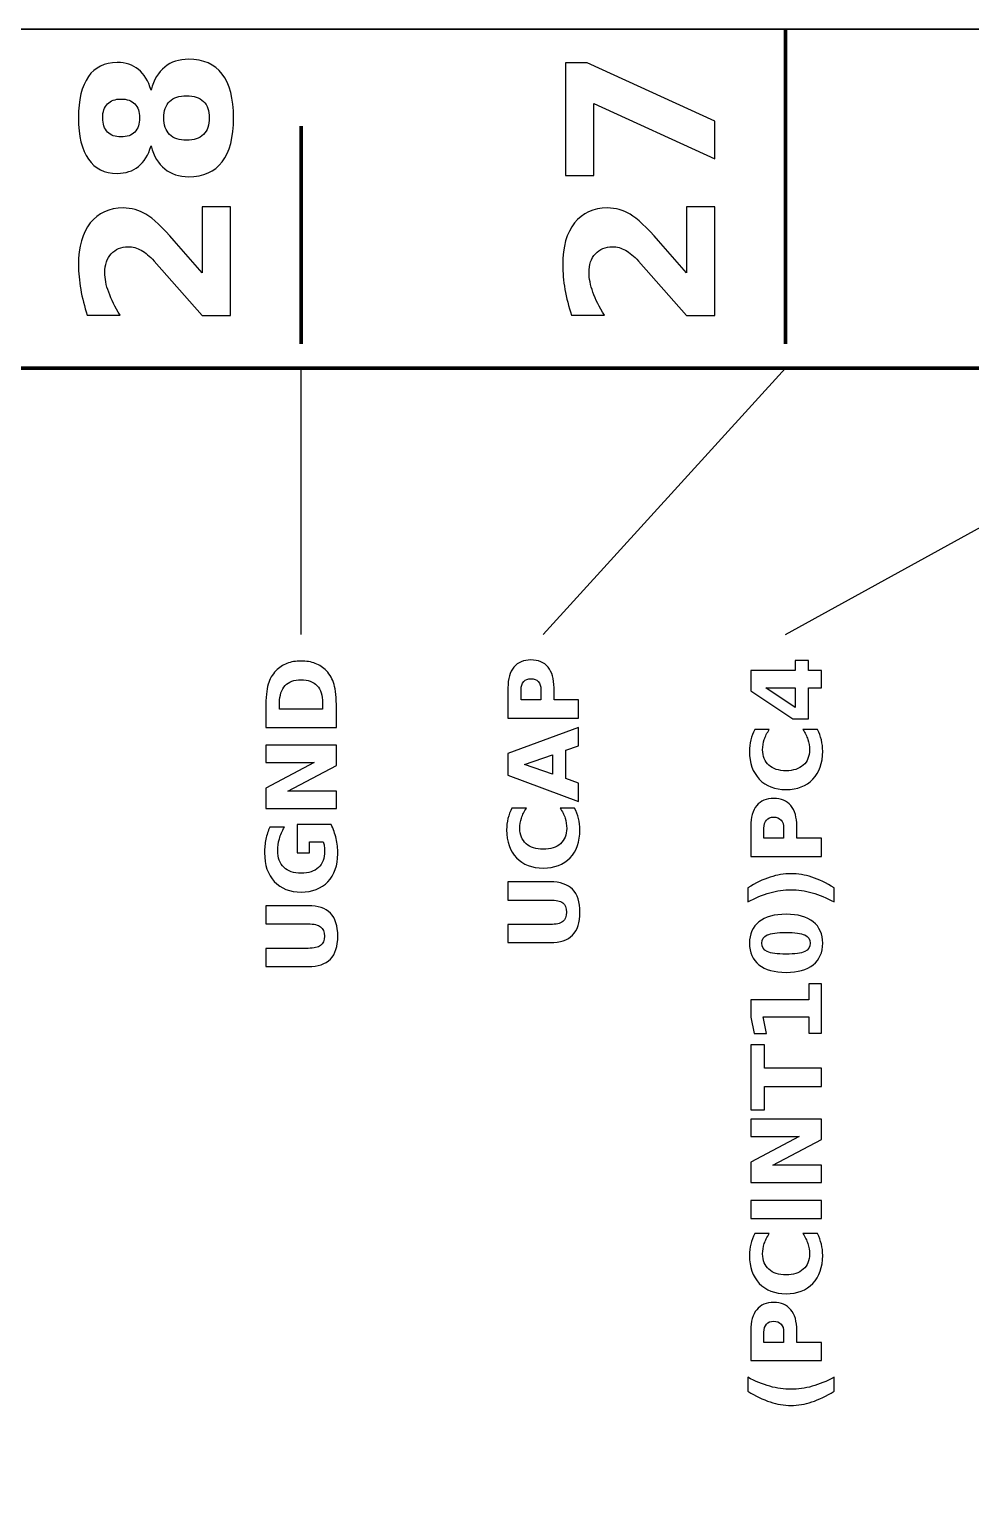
# Model space of a CAD drawing. Header units: centimetres. Extents: x -16.5 to -4.5, y -20.9 to -8.8.
# Drawn here: x -10.562 to -8.617, y -11.869 to -8.85 of the extents above; entities that cross this region are included whole.
import ezdxf

# ---------------------------------------------------------------- set-up
doc = ezdxf.new("R2010")
doc.units = ezdxf.units.CM
doc.header["$MEASUREMENT"] = 0
doc.layers.add('Layer 1', color=7, linetype='Continuous')

msp = doc.modelspace()

# ---------------------------------------------------------------- linework, layer by layer
at = {"layer": 'Layer 1', "color": 7, "lineweight": 35}
msp.add_open_spline([(-16.5, -8.85), (-16.5, -8.85), (-4.5, -8.85), (-4.5, -8.85), (-4.5, -8.85), (-4.5, -8.85), (-4.5, -20.85), (-4.5, -20.85), (-4.5, -20.85), (-4.5, -20.85), (-16.5, -20.85), (-16.5, -20.85), (-16.5, -20.85), (-16.5, -20.85), (-16.5, -8.85), (-16.5, -8.85)], degree=3, knots=[0, 0, 0, 0, 0.25, 0.25, 0.25, 0.25, 0.5, 0.5, 0.5, 0.5, 0.75, 0.75, 0.75, 0.75, 1, 1, 1, 1], dxfattribs=at)
at = {"layer": 'Layer 1', "color": 250, "lineweight": 106}
for points in [[(-9, -9.5), (-9, -9.5), (-9.00002, -8.85001), (-9.00002, -8.85001)], [(-10, -9.5), (-10, -9.5), (-10.00002, -9.05001), (-10.00002, -9.05001)], [(-10, -9.5), (-10, -9.5), (-10.00002, -9.05001), (-10.00002, -9.05001)], [(-9, -9.5), (-9, -9.5), (-9.00002, -9.05001), (-9.00002, -9.05001)]]:
    msp.add_open_spline(points, degree=3, dxfattribs=at)
at = {"layer": 'Layer 1', "color": 250}
for points, knots in [([(-10.31001, -9.09117), (-10.31566, -9.10986), (-10.32434, -9.12398), (-10.33605, -9.1335), (-10.33605, -9.1335), (-10.34776, -9.14303), (-10.36236, -9.14775), (-10.37986, -9.14775), (-10.37986, -9.14775), (-10.4059, -9.14775), (-10.42579, -9.13802), (-10.43941, -9.11861), (-10.43941, -9.11861), (-10.45303, -9.09921), (-10.45987, -9.07064), (-10.45987, -9.03303), (-10.45987, -9.03303), (-10.45987, -8.99571), (-10.4531, -8.96727), (-10.43948, -8.94787), (-10.43948, -8.94787), (-10.42593, -8.92847), (-10.40604, -8.91873), (-10.37986, -8.91873), (-10.37986, -8.91873), (-10.36236, -8.91873), (-10.34776, -8.92353), (-10.33605, -8.93305), (-10.33605, -8.93305), (-10.32434, -8.94265), (-10.31566, -8.95683), (-10.31001, -8.97553), (-10.31001, -8.97553), (-10.30423, -8.95457), (-10.29484, -8.93877), (-10.28179, -8.92812), (-10.28179, -8.92812), (-10.26881, -8.91746), (-10.25237, -8.9121), (-10.23247, -8.9121), (-10.23247, -8.9121), (-10.20192, -8.9121), (-10.17878, -8.92226), (-10.16319, -8.94258), (-10.16319, -8.94258), (-10.14752, -8.9629), (-10.13969, -8.9931), (-10.13969, -9.03303), (-10.13969, -9.03303), (-10.13969, -9.07318), (-10.14752, -9.10344), (-10.16319, -9.12391), (-10.16319, -9.12391), (-10.17878, -9.14437), (-10.20192, -9.1546), (-10.23247, -9.1546), (-10.23247, -9.1546), (-10.25237, -9.1546), (-10.26881, -9.14923), (-10.28179, -9.13858), (-10.28179, -9.13858), (-10.29484, -9.12793), (-10.30423, -9.11212), (-10.31001, -9.09117)], [0, 0, 0, 0, 0.0625, 0.0625, 0.0625, 0.0625, 0.125, 0.125, 0.125, 0.125, 0.1875, 0.1875, 0.1875, 0.1875, 0.25, 0.25, 0.25, 0.25, 0.3125, 0.3125, 0.3125, 0.3125, 0.375, 0.375, 0.375, 0.375, 0.4375, 0.4375, 0.4375, 0.4375, 0.5, 0.5, 0.5, 0.5, 0.5625, 0.5625, 0.5625, 0.5625, 0.625, 0.625, 0.625, 0.625, 0.6875, 0.6875, 0.6875, 0.6875, 0.75, 0.75, 0.75, 0.75, 0.8125, 0.8125, 0.8125, 0.8125, 0.875, 0.875, 0.875, 0.875, 0.9375, 0.9375, 0.9375, 0.9375, 1, 1, 1, 1]), ([(-9.4543, -9.15213), (-9.4543, -9.15213), (-9.4543, -8.91958), (-9.4543, -8.91958), (-9.4543, -8.91958), (-9.4543, -8.91958), (-9.40942, -8.91958), (-9.40942, -8.91958), (-9.40942, -8.91958), (-9.40942, -8.91958), (-9.14569, -9.03987), (-9.14569, -9.03987), (-9.14569, -9.03987), (-9.14569, -9.03987), (-9.14569, -9.11741), (-9.14569, -9.11741), (-9.14569, -9.11741), (-9.14569, -9.11741), (-9.39581, -9.00347), (-9.39581, -9.00347), (-9.39581, -9.00347), (-9.39581, -9.00347), (-9.39581, -9.15213), (-9.39581, -9.15213), (-9.39581, -9.15213), (-9.39581, -9.15213), (-9.4543, -9.15213), (-9.4543, -9.15213)], [0, 0, 0, 0, 0.1428571, 0.1428571, 0.1428571, 0.1428571, 0.2857143, 0.2857143, 0.2857143, 0.2857143, 0.4285714, 0.4285714, 0.4285714, 0.4285714, 0.5714286, 0.5714286, 0.5714286, 0.5714286, 0.7142857, 0.7142857, 0.7142857, 0.7142857, 0.8571429, 0.8571429, 0.8571429, 0.8571429, 1, 1, 1, 1]), ([(-10.37182, -9.07254), (-10.35954, -9.07254), (-10.35009, -9.06915), (-10.34353, -9.06231), (-10.34353, -9.06231), (-10.33689, -9.05547), (-10.33358, -9.04573), (-10.33358, -9.03303), (-10.33358, -9.03303), (-10.33358, -9.02061), (-10.33689, -9.01102), (-10.34353, -9.00431), (-10.34353, -9.00431), (-10.35009, -8.99754), (-10.35954, -8.99415), (-10.37182, -8.99415), (-10.37182, -8.99415), (-10.3841, -8.99415), (-10.39348, -8.99754), (-10.40004, -9.00431), (-10.40004, -9.00431), (-10.4066, -9.01102), (-10.40985, -9.02061), (-10.40985, -9.03303), (-10.40985, -9.03303), (-10.40985, -9.04573), (-10.40653, -9.05547), (-10.3999, -9.06231), (-10.3999, -9.06231), (-10.39334, -9.06915), (-10.38395, -9.07254), (-10.37182, -9.07254)], [0, 0, 0, 0, 0.125, 0.125, 0.125, 0.125, 0.25, 0.25, 0.25, 0.25, 0.375, 0.375, 0.375, 0.375, 0.5, 0.5, 0.5, 0.5, 0.625, 0.625, 0.625, 0.625, 0.75, 0.75, 0.75, 0.75, 0.875, 0.875, 0.875, 0.875, 1, 1, 1, 1]), ([(-10.28377, -9.03303), (-10.28377, -9.04792), (-10.27967, -9.05942), (-10.27156, -9.06739), (-10.27156, -9.06739), (-10.26345, -9.07536), (-10.2518, -9.07939), (-10.23664, -9.07939), (-10.23664, -9.07939), (-10.22147, -9.07939), (-10.2099, -9.07536), (-10.20178, -9.06739), (-10.20178, -9.06739), (-10.19374, -9.05942), (-10.18972, -9.04792), (-10.18972, -9.03303), (-10.18972, -9.03303), (-10.18972, -9.01828), (-10.19374, -9.007), (-10.20178, -8.99909), (-10.20178, -8.99909), (-10.2099, -8.99126), (-10.22147, -8.98731), (-10.23664, -8.98731), (-10.23664, -8.98731), (-10.25195, -8.98731), (-10.26359, -8.99126), (-10.2717, -8.99909), (-10.2717, -8.99909), (-10.27974, -9.007), (-10.28377, -9.01828), (-10.28377, -9.03303)], [0, 0, 0, 0, 0.125, 0.125, 0.125, 0.125, 0.25, 0.25, 0.25, 0.25, 0.375, 0.375, 0.375, 0.375, 0.5, 0.5, 0.5, 0.5, 0.625, 0.625, 0.625, 0.625, 0.75, 0.75, 0.75, 0.75, 0.875, 0.875, 0.875, 0.875, 1, 1, 1, 1]), ([(-10.20418, -9.353), (-10.20418, -9.353), (-10.20418, -9.21718), (-10.20418, -9.21718), (-10.20418, -9.21718), (-10.20418, -9.21718), (-10.14569, -9.21718), (-10.14569, -9.21718), (-10.14569, -9.21718), (-10.14569, -9.21718), (-10.14569, -9.44148), (-10.14569, -9.44148), (-10.14569, -9.44148), (-10.14569, -9.44148), (-10.20418, -9.44148), (-10.20418, -9.44148), (-10.20418, -9.44148), (-10.20418, -9.44148), (-10.30359, -9.3288), (-10.30359, -9.3288), (-10.30359, -9.3288), (-10.31269, -9.31871), (-10.32158, -9.3113), (-10.33026, -9.3065), (-10.33026, -9.3065), (-10.33894, -9.30164), (-10.34797, -9.29924), (-10.35736, -9.29924), (-10.35736, -9.29924), (-10.37182, -9.29924), (-10.38346, -9.30411), (-10.39228, -9.31384), (-10.39228, -9.31384), (-10.4011, -9.32351), (-10.40547, -9.33642), (-10.40547, -9.35258), (-10.40547, -9.35258), (-10.40547, -9.36499), (-10.40279, -9.37854), (-10.3975, -9.39329), (-10.3975, -9.39329), (-10.39221, -9.40803), (-10.38431, -9.42384), (-10.37386, -9.44063), (-10.37386, -9.44063), (-10.37386, -9.44063), (-10.44167, -9.44063), (-10.44167, -9.44063), (-10.44167, -9.44063), (-10.44759, -9.42271), (-10.45211, -9.405), (-10.45521, -9.3875), (-10.45521, -9.3875), (-10.45832, -9.37), (-10.45987, -9.35286), (-10.45987, -9.336), (-10.45987, -9.336), (-10.45987, -9.2991), (-10.45176, -9.27038), (-10.43546, -9.24992), (-10.43546, -9.24992), (-10.41923, -9.22946), (-10.39658, -9.21923), (-10.36744, -9.21923), (-10.36744, -9.21923), (-10.35065, -9.21923), (-10.33499, -9.2236), (-10.32045, -9.23228), (-10.32045, -9.23228), (-10.30592, -9.24096), (-10.28645, -9.25923), (-10.26204, -9.28703), (-10.26204, -9.28703), (-10.26204, -9.28703), (-10.20418, -9.353), (-10.20418, -9.353)], [0, 0, 0, 0, 0.0526316, 0.0526316, 0.0526316, 0.0526316, 0.1052632, 0.1052632, 0.1052632, 0.1052632, 0.1578947, 0.1578947, 0.1578947, 0.1578947, 0.2105263, 0.2105263, 0.2105263, 0.2105263, 0.2631579, 0.2631579, 0.2631579, 0.2631579, 0.3157895, 0.3157895, 0.3157895, 0.3157895, 0.3684211, 0.3684211, 0.3684211, 0.3684211, 0.4210526, 0.4210526, 0.4210526, 0.4210526, 0.4736842, 0.4736842, 0.4736842, 0.4736842, 0.5263158, 0.5263158, 0.5263158, 0.5263158, 0.5789474, 0.5789474, 0.5789474, 0.5789474, 0.6315789, 0.6315789, 0.6315789, 0.6315789, 0.6842105, 0.6842105, 0.6842105, 0.6842105, 0.7368421, 0.7368421, 0.7368421, 0.7368421, 0.7894737, 0.7894737, 0.7894737, 0.7894737, 0.8421053, 0.8421053, 0.8421053, 0.8421053, 0.8947368, 0.8947368, 0.8947368, 0.8947368, 0.9473684, 0.9473684, 0.9473684, 0.9473684, 1, 1, 1, 1]), ([(-9.20418, -9.353), (-9.20418, -9.353), (-9.20418, -9.21718), (-9.20418, -9.21718), (-9.20418, -9.21718), (-9.20418, -9.21718), (-9.14569, -9.21718), (-9.14569, -9.21718), (-9.14569, -9.21718), (-9.14569, -9.21718), (-9.14569, -9.44148), (-9.14569, -9.44148), (-9.14569, -9.44148), (-9.14569, -9.44148), (-9.20418, -9.44148), (-9.20418, -9.44148), (-9.20418, -9.44148), (-9.20418, -9.44148), (-9.30359, -9.3288), (-9.30359, -9.3288), (-9.30359, -9.3288), (-9.31269, -9.31871), (-9.32158, -9.3113), (-9.33026, -9.3065), (-9.33026, -9.3065), (-9.33894, -9.30164), (-9.34797, -9.29924), (-9.35736, -9.29924), (-9.35736, -9.29924), (-9.37182, -9.29924), (-9.38346, -9.30411), (-9.39228, -9.31384), (-9.39228, -9.31384), (-9.4011, -9.32351), (-9.40547, -9.33642), (-9.40547, -9.35258), (-9.40547, -9.35258), (-9.40547, -9.36499), (-9.40279, -9.37854), (-9.3975, -9.39329), (-9.3975, -9.39329), (-9.39221, -9.40803), (-9.38431, -9.42384), (-9.37386, -9.44063), (-9.37386, -9.44063), (-9.37386, -9.44063), (-9.44167, -9.44063), (-9.44167, -9.44063), (-9.44167, -9.44063), (-9.44759, -9.42271), (-9.45211, -9.405), (-9.45521, -9.3875), (-9.45521, -9.3875), (-9.45832, -9.37), (-9.45987, -9.35286), (-9.45987, -9.336), (-9.45987, -9.336), (-9.45987, -9.2991), (-9.45176, -9.27038), (-9.43546, -9.24992), (-9.43546, -9.24992), (-9.41923, -9.22946), (-9.39658, -9.21923), (-9.36744, -9.21923), (-9.36744, -9.21923), (-9.35065, -9.21923), (-9.33499, -9.2236), (-9.32045, -9.23228), (-9.32045, -9.23228), (-9.30592, -9.24096), (-9.28645, -9.25923), (-9.26204, -9.28703), (-9.26204, -9.28703), (-9.26204, -9.28703), (-9.20418, -9.353), (-9.20418, -9.353)], [0, 0, 0, 0, 0.0526316, 0.0526316, 0.0526316, 0.0526316, 0.1052632, 0.1052632, 0.1052632, 0.1052632, 0.1578947, 0.1578947, 0.1578947, 0.1578947, 0.2105263, 0.2105263, 0.2105263, 0.2105263, 0.2631579, 0.2631579, 0.2631579, 0.2631579, 0.3157895, 0.3157895, 0.3157895, 0.3157895, 0.3684211, 0.3684211, 0.3684211, 0.3684211, 0.4210526, 0.4210526, 0.4210526, 0.4210526, 0.4736842, 0.4736842, 0.4736842, 0.4736842, 0.5263158, 0.5263158, 0.5263158, 0.5263158, 0.5789474, 0.5789474, 0.5789474, 0.5789474, 0.6315789, 0.6315789, 0.6315789, 0.6315789, 0.6842105, 0.6842105, 0.6842105, 0.6842105, 0.7368421, 0.7368421, 0.7368421, 0.7368421, 0.7894737, 0.7894737, 0.7894737, 0.7894737, 0.8421053, 0.8421053, 0.8421053, 0.8421053, 0.8947368, 0.8947368, 0.8947368, 0.8947368, 0.9473684, 0.9473684, 0.9473684, 0.9473684, 1, 1, 1, 1]), ([(-10.073, -10.29216), (-10.073, -10.29216), (-10.073, -10.2525), (-10.073, -10.2525), (-10.073, -10.2525), (-10.073, -10.23036), (-10.07143, -10.2139), (-10.06827, -10.20306), (-10.06827, -10.20306), (-10.0651, -10.19223), (-10.05977, -10.18293), (-10.0522, -10.17516), (-10.0522, -10.17516), (-10.04563, -10.16833), (-10.03803, -10.16326), (-10.02943, -10.15993), (-10.02943, -10.15993), (-10.02087, -10.15663), (-10.01113, -10.15496), (-10.00023, -10.15496), (-10.00023, -10.15496), (-9.98923, -10.15496), (-9.97943, -10.15663), (-9.9708, -10.15993), (-9.9708, -10.15993), (-9.96217, -10.16326), (-9.95457, -10.16833), (-9.948, -10.17516), (-9.948, -10.17516), (-9.94043, -10.183), (-9.9351, -10.19236), (-9.93193, -10.2033), (-9.93193, -10.2033), (-9.92877, -10.21423), (-9.9272, -10.23063), (-9.9272, -10.2525), (-9.9272, -10.2525), (-9.9272, -10.2525), (-9.9272, -10.29216), (-9.9272, -10.29216), (-9.9272, -10.29216), (-9.9272, -10.29216), (-10.073, -10.29216), (-10.073, -10.29216)], [0, 0, 0, 0, 0.0909091, 0.0909091, 0.0909091, 0.0909091, 0.1818182, 0.1818182, 0.1818182, 0.1818182, 0.2727273, 0.2727273, 0.2727273, 0.2727273, 0.3636364, 0.3636364, 0.3636364, 0.3636364, 0.4545455, 0.4545455, 0.4545455, 0.4545455, 0.5454545, 0.5454545, 0.5454545, 0.5454545, 0.6363636, 0.6363636, 0.6363636, 0.6363636, 0.7272727, 0.7272727, 0.7272727, 0.7272727, 0.8181818, 0.8181818, 0.8181818, 0.8181818, 0.9090909, 0.9090909, 0.9090909, 0.9090909, 1, 1, 1, 1]), ([(-9.573, -10.27273), (-9.573, -10.27273), (-9.573, -10.21033), (-9.573, -10.21033), (-9.573, -10.21033), (-9.573, -10.19177), (-9.56887, -10.17753), (-9.56063, -10.1676), (-9.56063, -10.1676), (-9.5524, -10.15767), (-9.54067, -10.1527), (-9.52543, -10.1527), (-9.52543, -10.1527), (-9.51017, -10.1527), (-9.4984, -10.15767), (-9.49017, -10.1676), (-9.49017, -10.1676), (-9.48193, -10.17753), (-9.4778, -10.19177), (-9.4778, -10.21033), (-9.4778, -10.21033), (-9.4778, -10.21033), (-9.4778, -10.23513), (-9.4778, -10.23513), (-9.4778, -10.23513), (-9.4778, -10.23513), (-9.4272, -10.23513), (-9.4272, -10.23513), (-9.4272, -10.23513), (-9.4272, -10.23513), (-9.4272, -10.27273), (-9.4272, -10.27273), (-9.4272, -10.27273), (-9.4272, -10.27273), (-9.573, -10.27273), (-9.573, -10.27273)], [0, 0, 0, 0, 0.1111111, 0.1111111, 0.1111111, 0.1111111, 0.2222222, 0.2222222, 0.2222222, 0.2222222, 0.3333333, 0.3333333, 0.3333333, 0.3333333, 0.4444444, 0.4444444, 0.4444444, 0.4444444, 0.5555556, 0.5555556, 0.5555556, 0.5555556, 0.6666667, 0.6666667, 0.6666667, 0.6666667, 0.7777778, 0.7777778, 0.7777778, 0.7777778, 0.8888889, 0.8888889, 0.8888889, 0.8888889, 1, 1, 1, 1]), ([(-9.07158, -10.2163), (-9.07158, -10.2163), (-9.07158, -10.1745), (-9.07158, -10.1745), (-9.07158, -10.1745), (-9.07158, -10.1745), (-8.97958, -10.1745), (-8.97958, -10.1745), (-8.97958, -10.1745), (-8.97958, -10.1745), (-8.97958, -10.1537), (-8.97958, -10.1537), (-8.97958, -10.1537), (-8.97958, -10.1537), (-8.95235, -10.1537), (-8.95235, -10.1537), (-8.95235, -10.1537), (-8.95235, -10.1537), (-8.95235, -10.1745), (-8.95235, -10.1745), (-8.95235, -10.1745), (-8.95235, -10.1745), (-8.92578, -10.1745), (-8.92578, -10.1745), (-8.92578, -10.1745), (-8.92578, -10.1745), (-8.92578, -10.21003), (-8.92578, -10.21003), (-8.92578, -10.21003), (-8.92578, -10.21003), (-8.95235, -10.21003), (-8.95235, -10.21003), (-8.95235, -10.21003), (-8.95235, -10.21003), (-8.95235, -10.2747), (-8.95235, -10.2747), (-8.95235, -10.2747), (-8.95235, -10.2747), (-8.98458, -10.2747), (-8.98458, -10.2747), (-8.98458, -10.2747), (-8.98458, -10.2747), (-9.07158, -10.2163), (-9.07158, -10.2163)], [0, 0, 0, 0, 0.0909091, 0.0909091, 0.0909091, 0.0909091, 0.1818182, 0.1818182, 0.1818182, 0.1818182, 0.2727273, 0.2727273, 0.2727273, 0.2727273, 0.3636364, 0.3636364, 0.3636364, 0.3636364, 0.4545455, 0.4545455, 0.4545455, 0.4545455, 0.5454545, 0.5454545, 0.5454545, 0.5454545, 0.6363636, 0.6363636, 0.6363636, 0.6363636, 0.7272727, 0.7272727, 0.7272727, 0.7272727, 0.8181818, 0.8181818, 0.8181818, 0.8181818, 0.9090909, 0.9090909, 0.9090909, 0.9090909, 1, 1, 1, 1]), ([(-10.04457, -10.25456), (-10.04457, -10.25456), (-9.95563, -10.25456), (-9.95563, -10.25456), (-9.95563, -10.25456), (-9.95563, -10.25456), (-9.95563, -10.2411), (-9.95563, -10.2411), (-9.95563, -10.2411), (-9.95563, -10.22573), (-9.95943, -10.214), (-9.96707, -10.2059), (-9.96707, -10.2059), (-9.97467, -10.1978), (-9.98573, -10.19373), (-10.00023, -10.19373), (-10.00023, -10.19373), (-10.0147, -10.19373), (-10.0257, -10.19776), (-10.03323, -10.20583), (-10.03323, -10.20583), (-10.0408, -10.2139), (-10.04457, -10.22566), (-10.04457, -10.2411), (-10.04457, -10.2411), (-10.04457, -10.2411), (-10.04457, -10.25456), (-10.04457, -10.25456)], [0, 0, 0, 0, 0.1428571, 0.1428571, 0.1428571, 0.1428571, 0.2857143, 0.2857143, 0.2857143, 0.2857143, 0.4285714, 0.4285714, 0.4285714, 0.4285714, 0.5714286, 0.5714286, 0.5714286, 0.5714286, 0.7142857, 0.7142857, 0.7142857, 0.7142857, 0.8571429, 0.8571429, 0.8571429, 0.8571429, 1, 1, 1, 1]), ([(-9.54577, -10.23513), (-9.54577, -10.23513), (-9.50503, -10.23513), (-9.50503, -10.23513), (-9.50503, -10.23513), (-9.50503, -10.23513), (-9.50503, -10.21433), (-9.50503, -10.21433), (-9.50503, -10.21433), (-9.50503, -10.20703), (-9.5068, -10.2014), (-9.51037, -10.19743), (-9.51037, -10.19743), (-9.5139, -10.19347), (-9.51893, -10.19147), (-9.52543, -10.19147), (-9.52543, -10.19147), (-9.53197, -10.19147), (-9.53697, -10.19347), (-9.5405, -10.19743), (-9.5405, -10.19743), (-9.544, -10.2014), (-9.54577, -10.20703), (-9.54577, -10.21433), (-9.54577, -10.21433), (-9.54577, -10.21433), (-9.54577, -10.23513), (-9.54577, -10.23513)], [0, 0, 0, 0, 0.1428571, 0.1428571, 0.1428571, 0.1428571, 0.2857143, 0.2857143, 0.2857143, 0.2857143, 0.4285714, 0.4285714, 0.4285714, 0.4285714, 0.5714286, 0.5714286, 0.5714286, 0.5714286, 0.7142857, 0.7142857, 0.7142857, 0.7142857, 0.8571429, 0.8571429, 0.8571429, 0.8571429, 1, 1, 1, 1]), ([(-9.04061, -10.21003), (-9.04061, -10.21003), (-8.97958, -10.25127), (-8.97958, -10.25127), (-8.97958, -10.25127), (-8.97958, -10.25127), (-8.97958, -10.21003), (-8.97958, -10.21003), (-8.97958, -10.21003), (-8.97958, -10.21003), (-9.04061, -10.21003), (-9.04061, -10.21003)], [0, 0, 0, 0, 0.3333333, 0.3333333, 0.3333333, 0.3333333, 0.6666667, 0.6666667, 0.6666667, 0.6666667, 1, 1, 1, 1]), ([(-9.45373, -10.33907), (-9.45373, -10.33907), (-9.45373, -10.39787), (-9.45373, -10.39787), (-9.45373, -10.39787), (-9.45373, -10.39787), (-9.4272, -10.40713), (-9.4272, -10.40713), (-9.4272, -10.40713), (-9.4272, -10.40713), (-9.4272, -10.44493), (-9.4272, -10.44493), (-9.4272, -10.44493), (-9.4272, -10.44493), (-9.573, -10.39093), (-9.573, -10.39093), (-9.573, -10.39093), (-9.573, -10.39093), (-9.573, -10.3461), (-9.573, -10.3461), (-9.573, -10.3461), (-9.573, -10.3461), (-9.4272, -10.2921), (-9.4272, -10.2921), (-9.4272, -10.2921), (-9.4272, -10.2921), (-9.4272, -10.3299), (-9.4272, -10.3299), (-9.4272, -10.3299), (-9.4272, -10.3299), (-9.45373, -10.33907), (-9.45373, -10.33907)], [0, 0, 0, 0, 0.125, 0.125, 0.125, 0.125, 0.25, 0.25, 0.25, 0.25, 0.375, 0.375, 0.375, 0.375, 0.5, 0.5, 0.5, 0.5, 0.625, 0.625, 0.625, 0.625, 0.75, 0.75, 0.75, 0.75, 0.875, 0.875, 0.875, 0.875, 1, 1, 1, 1]), ([(-8.93378, -10.29647), (-8.93021, -10.30337), (-8.92751, -10.31057), (-8.92568, -10.31807), (-8.92568, -10.31807), (-8.92385, -10.32554), (-8.92295, -10.33337), (-8.92295, -10.3415), (-8.92295, -10.3415), (-8.92295, -10.36577), (-8.92975, -10.385), (-8.94331, -10.3992), (-8.94331, -10.3992), (-8.95688, -10.4134), (-8.97528, -10.4205), (-8.99855, -10.4205), (-8.99855, -10.4205), (-9.02185, -10.4205), (-9.04028, -10.4134), (-9.05385, -10.3992), (-9.05385, -10.3992), (-9.06741, -10.385), (-9.07421, -10.36577), (-9.07421, -10.3415), (-9.07421, -10.3415), (-9.07421, -10.33337), (-9.07331, -10.32554), (-9.07148, -10.31807), (-9.07148, -10.31807), (-9.06965, -10.31057), (-9.06695, -10.30337), (-9.06338, -10.29647), (-9.06338, -10.29647), (-9.06338, -10.29647), (-9.03321, -10.29647), (-9.03321, -10.29647), (-9.03321, -10.29647), (-9.03798, -10.30344), (-9.04145, -10.3103), (-9.04365, -10.31707), (-9.04365, -10.31707), (-9.04588, -10.32384), (-9.04698, -10.33097), (-9.04698, -10.33847), (-9.04698, -10.33847), (-9.04698, -10.35187), (-9.04268, -10.36244), (-9.03408, -10.3701), (-9.03408, -10.3701), (-9.02548, -10.3778), (-9.01365, -10.38164), (-8.99855, -10.38164), (-8.99855, -10.38164), (-8.98348, -10.38164), (-8.97168, -10.3778), (-8.96308, -10.3701), (-8.96308, -10.3701), (-8.95448, -10.36244), (-8.95018, -10.35187), (-8.95018, -10.33847), (-8.95018, -10.33847), (-8.95018, -10.33097), (-8.95128, -10.32384), (-8.95351, -10.31707), (-8.95351, -10.31707), (-8.95571, -10.3103), (-8.95918, -10.30344), (-8.96395, -10.29647), (-8.96395, -10.29647), (-8.96395, -10.29647), (-8.93378, -10.29647), (-8.93378, -10.29647)], [0, 0, 0, 0, 0.0555556, 0.0555556, 0.0555556, 0.0555556, 0.1111111, 0.1111111, 0.1111111, 0.1111111, 0.1666667, 0.1666667, 0.1666667, 0.1666667, 0.2222222, 0.2222222, 0.2222222, 0.2222222, 0.2777778, 0.2777778, 0.2777778, 0.2777778, 0.3333333, 0.3333333, 0.3333333, 0.3333333, 0.3888889, 0.3888889, 0.3888889, 0.3888889, 0.4444444, 0.4444444, 0.4444444, 0.4444444, 0.5, 0.5, 0.5, 0.5, 0.5555556, 0.5555556, 0.5555556, 0.5555556, 0.6111111, 0.6111111, 0.6111111, 0.6111111, 0.6666667, 0.6666667, 0.6666667, 0.6666667, 0.7222222, 0.7222222, 0.7222222, 0.7222222, 0.7777778, 0.7777778, 0.7777778, 0.7777778, 0.8333333, 0.8333333, 0.8333333, 0.8333333, 0.8888889, 0.8888889, 0.8888889, 0.8888889, 0.9444444, 0.9444444, 0.9444444, 0.9444444, 1, 1, 1, 1]), ([(-10.073, -10.45953), (-10.073, -10.45953), (-10.073, -10.41753), (-10.073, -10.41753), (-10.073, -10.41753), (-10.073, -10.41753), (-9.973, -10.3645), (-9.973, -10.3645), (-9.973, -10.3645), (-9.973, -10.3645), (-10.073, -10.3645), (-10.073, -10.3645), (-10.073, -10.3645), (-10.073, -10.3645), (-10.073, -10.32887), (-10.073, -10.32887), (-10.073, -10.32887), (-10.073, -10.32887), (-9.9272, -10.32887), (-9.9272, -10.32887), (-9.9272, -10.32887), (-9.9272, -10.32887), (-9.9272, -10.37087), (-9.9272, -10.37087), (-9.9272, -10.37087), (-9.9272, -10.37087), (-10.0272, -10.4239), (-10.0272, -10.4239), (-10.0272, -10.4239), (-10.0272, -10.4239), (-9.9272, -10.4239), (-9.9272, -10.4239), (-9.9272, -10.4239), (-9.9272, -10.4239), (-9.9272, -10.45953), (-9.9272, -10.45953), (-9.9272, -10.45953), (-9.9272, -10.45953), (-10.073, -10.45953), (-10.073, -10.45953)], [0, 0, 0, 0, 0.1, 0.1, 0.1, 0.1, 0.2, 0.2, 0.2, 0.2, 0.3, 0.3, 0.3, 0.3, 0.4, 0.4, 0.4, 0.4, 0.5, 0.5, 0.5, 0.5, 0.6, 0.6, 0.6, 0.6, 0.7, 0.7, 0.7, 0.7, 0.8, 0.8, 0.8, 0.8, 0.9, 0.9, 0.9, 0.9, 1, 1, 1, 1]), ([(-9.4808, -10.3885), (-9.4808, -10.3885), (-9.4808, -10.34853), (-9.4808, -10.34853), (-9.4808, -10.34853), (-9.4808, -10.34853), (-9.5388, -10.36847), (-9.5388, -10.36847), (-9.5388, -10.36847), (-9.5388, -10.36847), (-9.4808, -10.3885), (-9.4808, -10.3885)], [0, 0, 0, 0, 0.3333333, 0.3333333, 0.3333333, 0.3333333, 0.6666667, 0.6666667, 0.6666667, 0.6666667, 1, 1, 1, 1]), ([(-9.07158, -10.55867), (-9.07158, -10.55867), (-9.07158, -10.49627), (-9.07158, -10.49627), (-9.07158, -10.49627), (-9.07158, -10.47771), (-9.06745, -10.46347), (-9.05921, -10.45354), (-9.05921, -10.45354), (-9.05098, -10.44361), (-9.03925, -10.43864), (-9.02401, -10.43864), (-9.02401, -10.43864), (-9.00875, -10.43864), (-8.99698, -10.44361), (-8.98875, -10.45354), (-8.98875, -10.45354), (-8.98051, -10.46347), (-8.97638, -10.47771), (-8.97638, -10.49627), (-8.97638, -10.49627), (-8.97638, -10.49627), (-8.97638, -10.52107), (-8.97638, -10.52107), (-8.97638, -10.52107), (-8.97638, -10.52107), (-8.92578, -10.52107), (-8.92578, -10.52107), (-8.92578, -10.52107), (-8.92578, -10.52107), (-8.92578, -10.55867), (-8.92578, -10.55867), (-8.92578, -10.55867), (-8.92578, -10.55867), (-9.07158, -10.55867), (-9.07158, -10.55867)], [0, 0, 0, 0, 0.1111111, 0.1111111, 0.1111111, 0.1111111, 0.2222222, 0.2222222, 0.2222222, 0.2222222, 0.3333333, 0.3333333, 0.3333333, 0.3333333, 0.4444444, 0.4444444, 0.4444444, 0.4444444, 0.5555556, 0.5555556, 0.5555556, 0.5555556, 0.6666667, 0.6666667, 0.6666667, 0.6666667, 0.7777778, 0.7777778, 0.7777778, 0.7777778, 0.8888889, 0.8888889, 0.8888889, 0.8888889, 1, 1, 1, 1]), ([(-9.4352, -10.45867), (-9.43163, -10.46557), (-9.42893, -10.47277), (-9.4271, -10.48027), (-9.4271, -10.48027), (-9.42527, -10.48774), (-9.42437, -10.49557), (-9.42437, -10.5037), (-9.42437, -10.5037), (-9.42437, -10.52797), (-9.43117, -10.5472), (-9.44473, -10.5614), (-9.44473, -10.5614), (-9.4583, -10.5756), (-9.4767, -10.5827), (-9.49997, -10.5827), (-9.49997, -10.5827), (-9.52327, -10.5827), (-9.5417, -10.5756), (-9.55527, -10.5614), (-9.55527, -10.5614), (-9.56883, -10.5472), (-9.57563, -10.52797), (-9.57563, -10.5037), (-9.57563, -10.5037), (-9.57563, -10.49557), (-9.57473, -10.48774), (-9.5729, -10.48027), (-9.5729, -10.48027), (-9.57107, -10.47277), (-9.56837, -10.46557), (-9.5648, -10.45867), (-9.5648, -10.45867), (-9.5648, -10.45867), (-9.53463, -10.45867), (-9.53463, -10.45867), (-9.53463, -10.45867), (-9.5394, -10.46564), (-9.54287, -10.4725), (-9.54507, -10.47927), (-9.54507, -10.47927), (-9.5473, -10.48604), (-9.5484, -10.49317), (-9.5484, -10.50067), (-9.5484, -10.50067), (-9.5484, -10.51407), (-9.5441, -10.52464), (-9.5355, -10.5323), (-9.5355, -10.5323), (-9.5269, -10.54), (-9.51507, -10.54384), (-9.49997, -10.54384), (-9.49997, -10.54384), (-9.4849, -10.54384), (-9.4731, -10.54), (-9.4645, -10.5323), (-9.4645, -10.5323), (-9.4559, -10.52464), (-9.4516, -10.51407), (-9.4516, -10.50067), (-9.4516, -10.50067), (-9.4516, -10.49317), (-9.4527, -10.48604), (-9.45493, -10.47927), (-9.45493, -10.47927), (-9.45713, -10.4725), (-9.4606, -10.46564), (-9.46537, -10.45867), (-9.46537, -10.45867), (-9.46537, -10.45867), (-9.4352, -10.45867), (-9.4352, -10.45867)], [0, 0, 0, 0, 0.0555556, 0.0555556, 0.0555556, 0.0555556, 0.1111111, 0.1111111, 0.1111111, 0.1111111, 0.1666667, 0.1666667, 0.1666667, 0.1666667, 0.2222222, 0.2222222, 0.2222222, 0.2222222, 0.2777778, 0.2777778, 0.2777778, 0.2777778, 0.3333333, 0.3333333, 0.3333333, 0.3333333, 0.3888889, 0.3888889, 0.3888889, 0.3888889, 0.4444444, 0.4444444, 0.4444444, 0.4444444, 0.5, 0.5, 0.5, 0.5, 0.5555556, 0.5555556, 0.5555556, 0.5555556, 0.6111111, 0.6111111, 0.6111111, 0.6111111, 0.6666667, 0.6666667, 0.6666667, 0.6666667, 0.7222222, 0.7222222, 0.7222222, 0.7222222, 0.7777778, 0.7777778, 0.7777778, 0.7777778, 0.8333333, 0.8333333, 0.8333333, 0.8333333, 0.8888889, 0.8888889, 0.8888889, 0.8888889, 0.9444444, 0.9444444, 0.9444444, 0.9444444, 1, 1, 1, 1]), ([(-9.93803, -10.49264), (-9.93347, -10.502), (-9.93007, -10.51174), (-9.92777, -10.52184), (-9.92777, -10.52184), (-9.9255, -10.53194), (-9.92437, -10.54234), (-9.92437, -10.5531), (-9.92437, -10.5531), (-9.92437, -10.57737), (-9.93117, -10.5966), (-9.94473, -10.6108), (-9.94473, -10.6108), (-9.9583, -10.625), (-9.9767, -10.6321), (-9.99997, -10.6321), (-9.99997, -10.6321), (-10.02347, -10.6321), (-10.04193, -10.62487), (-10.05543, -10.61044), (-10.05543, -10.61044), (-10.0689, -10.59597), (-10.07563, -10.57617), (-10.07563, -10.55104), (-10.07563, -10.55104), (-10.07563, -10.54134), (-10.07473, -10.53204), (-10.0729, -10.52314), (-10.0729, -10.52314), (-10.07107, -10.51427), (-10.06837, -10.50587), (-10.0648, -10.498), (-10.0648, -10.498), (-10.0648, -10.498), (-10.03463, -10.498), (-10.03463, -10.498), (-10.03463, -10.498), (-10.03927, -10.50614), (-10.0427, -10.51424), (-10.04497, -10.52227), (-10.04497, -10.52227), (-10.04727, -10.5303), (-10.0484, -10.53837), (-10.0484, -10.54644), (-10.0484, -10.54644), (-10.0484, -10.56144), (-10.0442, -10.57297), (-10.03583, -10.58107), (-10.03583, -10.58107), (-10.02747, -10.58917), (-10.0155, -10.59324), (-9.99997, -10.59324), (-9.99997, -10.59324), (-9.98453, -10.59324), (-9.9726, -10.58934), (-9.9642, -10.5815), (-9.9642, -10.5815), (-9.9558, -10.5737), (-9.9516, -10.5626), (-9.9516, -10.5482), (-9.9516, -10.5482), (-9.9516, -10.5443), (-9.95183, -10.54067), (-9.95233, -10.5373), (-9.95233, -10.5373), (-9.95283, -10.53394), (-9.9536, -10.53094), (-9.95463, -10.52827), (-9.95463, -10.52827), (-9.95463, -10.52827), (-9.98297, -10.52827), (-9.98297, -10.52827), (-9.98297, -10.52827), (-9.98297, -10.52827), (-9.98297, -10.5512), (-9.98297, -10.5512), (-9.98297, -10.5512), (-9.98297, -10.5512), (-10.00817, -10.5512), (-10.00817, -10.5512), (-10.00817, -10.5512), (-10.00817, -10.5512), (-10.00817, -10.49264), (-10.00817, -10.49264), (-10.00817, -10.49264), (-10.00817, -10.49264), (-9.93803, -10.49264), (-9.93803, -10.49264)], [0, 0, 0, 0, 0.0454545, 0.0454545, 0.0454545, 0.0454545, 0.0909091, 0.0909091, 0.0909091, 0.0909091, 0.1363636, 0.1363636, 0.1363636, 0.1363636, 0.1818182, 0.1818182, 0.1818182, 0.1818182, 0.2272727, 0.2272727, 0.2272727, 0.2272727, 0.2727273, 0.2727273, 0.2727273, 0.2727273, 0.3181818, 0.3181818, 0.3181818, 0.3181818, 0.3636364, 0.3636364, 0.3636364, 0.3636364, 0.4090909, 0.4090909, 0.4090909, 0.4090909, 0.4545455, 0.4545455, 0.4545455, 0.4545455, 0.5, 0.5, 0.5, 0.5, 0.5454545, 0.5454545, 0.5454545, 0.5454545, 0.5909091, 0.5909091, 0.5909091, 0.5909091, 0.6363636, 0.6363636, 0.6363636, 0.6363636, 0.6818182, 0.6818182, 0.6818182, 0.6818182, 0.7272727, 0.7272727, 0.7272727, 0.7272727, 0.7727273, 0.7727273, 0.7727273, 0.7727273, 0.8181818, 0.8181818, 0.8181818, 0.8181818, 0.8636364, 0.8636364, 0.8636364, 0.8636364, 0.9090909, 0.9090909, 0.9090909, 0.9090909, 0.9545455, 0.9545455, 0.9545455, 0.9545455, 1, 1, 1, 1]), ([(-9.04435, -10.52107), (-9.04435, -10.52107), (-9.00361, -10.52107), (-9.00361, -10.52107), (-9.00361, -10.52107), (-9.00361, -10.52107), (-9.00361, -10.50027), (-9.00361, -10.50027), (-9.00361, -10.50027), (-9.00361, -10.49297), (-9.00538, -10.48734), (-9.00895, -10.48337), (-9.00895, -10.48337), (-9.01248, -10.47941), (-9.01751, -10.47741), (-9.02401, -10.47741), (-9.02401, -10.47741), (-9.03055, -10.47741), (-9.03555, -10.47941), (-9.03908, -10.48337), (-9.03908, -10.48337), (-9.04258, -10.48734), (-9.04435, -10.49297), (-9.04435, -10.50027), (-9.04435, -10.50027), (-9.04435, -10.50027), (-9.04435, -10.52107), (-9.04435, -10.52107)], [0, 0, 0, 0, 0.1428571, 0.1428571, 0.1428571, 0.1428571, 0.2857143, 0.2857143, 0.2857143, 0.2857143, 0.4285714, 0.4285714, 0.4285714, 0.4285714, 0.5714286, 0.5714286, 0.5714286, 0.5714286, 0.7142857, 0.7142857, 0.7142857, 0.7142857, 0.8571429, 0.8571429, 0.8571429, 0.8571429, 1, 1, 1, 1]), ([(-8.89941, -10.65244), (-8.91491, -10.64411), (-8.93005, -10.63784), (-8.94481, -10.63367), (-8.94481, -10.63367), (-8.95961, -10.62951), (-8.97418, -10.62744), (-8.98858, -10.62744), (-8.98858, -10.62744), (-9.00298, -10.62744), (-9.01755, -10.62951), (-9.03228, -10.63367), (-9.03228, -10.63367), (-9.04701, -10.63784), (-9.06211, -10.64411), (-9.07755, -10.65244), (-9.07755, -10.65244), (-9.07755, -10.65244), (-9.07755, -10.62344), (-9.07755, -10.62344), (-9.07755, -10.62344), (-9.06158, -10.61354), (-9.04631, -10.60621), (-9.03168, -10.60141), (-9.03168, -10.60141), (-9.01708, -10.59664), (-9.00265, -10.59424), (-8.98838, -10.59424), (-8.98838, -10.59424), (-8.97411, -10.59424), (-8.95975, -10.59661), (-8.94528, -10.60137), (-8.94528, -10.60137), (-8.93078, -10.60611), (-8.91548, -10.61347), (-8.89941, -10.62344), (-8.89941, -10.62344), (-8.89941, -10.62344), (-8.89941, -10.65244), (-8.89941, -10.65244)], [0, 0, 0, 0, 0.1, 0.1, 0.1, 0.1, 0.2, 0.2, 0.2, 0.2, 0.3, 0.3, 0.3, 0.3, 0.4, 0.4, 0.4, 0.4, 0.5, 0.5, 0.5, 0.5, 0.6, 0.6, 0.6, 0.6, 0.7, 0.7, 0.7, 0.7, 0.8, 0.8, 0.8, 0.8, 0.9, 0.9, 0.9, 0.9, 1, 1, 1, 1]), ([(-9.573, -10.7367), (-9.573, -10.7367), (-9.573, -10.6991), (-9.573, -10.6991), (-9.573, -10.6991), (-9.573, -10.6991), (-9.4856, -10.6991), (-9.4856, -10.6991), (-9.4856, -10.6991), (-9.47353, -10.6991), (-9.46493, -10.69714), (-9.45977, -10.6932), (-9.45977, -10.6932), (-9.4546, -10.68927), (-9.452, -10.68284), (-9.452, -10.6739), (-9.452, -10.6739), (-9.452, -10.6649), (-9.4546, -10.65844), (-9.45977, -10.6545), (-9.45977, -10.6545), (-9.46493, -10.65057), (-9.47353, -10.6486), (-9.4856, -10.6486), (-9.4856, -10.6486), (-9.4856, -10.6486), (-9.573, -10.6486), (-9.573, -10.6486), (-9.573, -10.6486), (-9.573, -10.6486), (-9.573, -10.611), (-9.573, -10.611), (-9.573, -10.611), (-9.573, -10.611), (-9.4856, -10.611), (-9.4856, -10.611), (-9.4856, -10.611), (-9.46497, -10.611), (-9.4496, -10.61617), (-9.4395, -10.62654), (-9.4395, -10.62654), (-9.4294, -10.63687), (-9.42437, -10.65267), (-9.42437, -10.6739), (-9.42437, -10.6739), (-9.42437, -10.69507), (-9.4294, -10.71084), (-9.4395, -10.72117), (-9.4395, -10.72117), (-9.4496, -10.73154), (-9.46497, -10.7367), (-9.4856, -10.7367), (-9.4856, -10.7367), (-9.4856, -10.7367), (-9.573, -10.7367), (-9.573, -10.7367)], [0, 0, 0, 0, 0.0714286, 0.0714286, 0.0714286, 0.0714286, 0.1428571, 0.1428571, 0.1428571, 0.1428571, 0.2142857, 0.2142857, 0.2142857, 0.2142857, 0.2857143, 0.2857143, 0.2857143, 0.2857143, 0.3571429, 0.3571429, 0.3571429, 0.3571429, 0.4285714, 0.4285714, 0.4285714, 0.4285714, 0.5, 0.5, 0.5, 0.5, 0.5714286, 0.5714286, 0.5714286, 0.5714286, 0.6428571, 0.6428571, 0.6428571, 0.6428571, 0.7142857, 0.7142857, 0.7142857, 0.7142857, 0.7857143, 0.7857143, 0.7857143, 0.7857143, 0.8571429, 0.8571429, 0.8571429, 0.8571429, 0.9285714, 0.9285714, 0.9285714, 0.9285714, 1, 1, 1, 1]), ([(-10.073, -10.7861), (-10.073, -10.7861), (-10.073, -10.7485), (-10.073, -10.7485), (-10.073, -10.7485), (-10.073, -10.7485), (-9.9856, -10.7485), (-9.9856, -10.7485), (-9.9856, -10.7485), (-9.97353, -10.7485), (-9.96493, -10.74654), (-9.95977, -10.7426), (-9.95977, -10.7426), (-9.9546, -10.73867), (-9.952, -10.73224), (-9.952, -10.7233), (-9.952, -10.7233), (-9.952, -10.7143), (-9.9546, -10.70784), (-9.95977, -10.7039), (-9.95977, -10.7039), (-9.96493, -10.69997), (-9.97353, -10.698), (-9.9856, -10.698), (-9.9856, -10.698), (-9.9856, -10.698), (-10.073, -10.698), (-10.073, -10.698), (-10.073, -10.698), (-10.073, -10.698), (-10.073, -10.6604), (-10.073, -10.6604), (-10.073, -10.6604), (-10.073, -10.6604), (-9.9856, -10.6604), (-9.9856, -10.6604), (-9.9856, -10.6604), (-9.96497, -10.6604), (-9.9496, -10.66557), (-9.9395, -10.67594), (-9.9395, -10.67594), (-9.9294, -10.68627), (-9.92437, -10.70207), (-9.92437, -10.7233), (-9.92437, -10.7233), (-9.92437, -10.74447), (-9.9294, -10.76024), (-9.9395, -10.77057), (-9.9395, -10.77057), (-9.9496, -10.78094), (-9.96497, -10.7861), (-9.9856, -10.7861), (-9.9856, -10.7861), (-9.9856, -10.7861), (-10.073, -10.7861), (-10.073, -10.7861)], [0, 0, 0, 0, 0.0714286, 0.0714286, 0.0714286, 0.0714286, 0.1428571, 0.1428571, 0.1428571, 0.1428571, 0.2142857, 0.2142857, 0.2142857, 0.2142857, 0.2857143, 0.2857143, 0.2857143, 0.2857143, 0.3571429, 0.3571429, 0.3571429, 0.3571429, 0.4285714, 0.4285714, 0.4285714, 0.4285714, 0.5, 0.5, 0.5, 0.5, 0.5714286, 0.5714286, 0.5714286, 0.5714286, 0.6428571, 0.6428571, 0.6428571, 0.6428571, 0.7142857, 0.7142857, 0.7142857, 0.7142857, 0.7857143, 0.7857143, 0.7857143, 0.7857143, 0.8571429, 0.8571429, 0.8571429, 0.8571429, 0.9285714, 0.9285714, 0.9285714, 0.9285714, 1, 1, 1, 1]), ([(-8.99855, -10.67801), (-8.97438, -10.67801), (-8.95575, -10.68321), (-8.94261, -10.69364), (-8.94261, -10.69364), (-8.92951, -10.70404), (-8.92295, -10.71884), (-8.92295, -10.73798), (-8.92295, -10.73798), (-8.92295, -10.75718), (-8.92951, -10.77201), (-8.94261, -10.78241), (-8.94261, -10.78241), (-8.95575, -10.79284), (-8.97438, -10.79804), (-8.99855, -10.79804), (-8.99855, -10.79804), (-9.02275, -10.79804), (-9.04141, -10.79284), (-9.05455, -10.78241), (-9.05455, -10.78241), (-9.06765, -10.77201), (-9.07421, -10.75718), (-9.07421, -10.73798), (-9.07421, -10.73798), (-9.07421, -10.71884), (-9.06765, -10.70404), (-9.05455, -10.69364), (-9.05455, -10.69364), (-9.04141, -10.68321), (-9.02275, -10.67801), (-8.99855, -10.67801)], [0, 0, 0, 0, 0.125, 0.125, 0.125, 0.125, 0.25, 0.25, 0.25, 0.25, 0.375, 0.375, 0.375, 0.375, 0.5, 0.5, 0.5, 0.5, 0.625, 0.625, 0.625, 0.625, 0.75, 0.75, 0.75, 0.75, 0.875, 0.875, 0.875, 0.875, 1, 1, 1, 1]), ([(-8.99881, -10.71561), (-9.01705, -10.71561), (-9.02988, -10.71731), (-9.03735, -10.72074), (-9.03735, -10.72074), (-9.04478, -10.72414), (-9.04851, -10.72991), (-9.04851, -10.73798), (-9.04851, -10.73798), (-9.04851, -10.74604), (-9.04478, -10.75181), (-9.03735, -10.75528), (-9.03735, -10.75528), (-9.02988, -10.75871), (-9.01705, -10.76044), (-8.99881, -10.76044), (-8.99881, -10.76044), (-8.98041, -10.76044), (-8.96741, -10.75871), (-8.95988, -10.75528), (-8.95988, -10.75528), (-8.95231, -10.75181), (-8.94855, -10.74604), (-8.94855, -10.73798), (-8.94855, -10.73798), (-8.94855, -10.72998), (-8.95231, -10.72424), (-8.95988, -10.72078), (-8.95988, -10.72078), (-8.96741, -10.71734), (-8.98041, -10.71561), (-8.99881, -10.71561)], [0, 0, 0, 0, 0.125, 0.125, 0.125, 0.125, 0.25, 0.25, 0.25, 0.25, 0.375, 0.375, 0.375, 0.375, 0.5, 0.5, 0.5, 0.5, 0.625, 0.625, 0.625, 0.625, 0.75, 0.75, 0.75, 0.75, 0.875, 0.875, 0.875, 0.875, 1, 1, 1, 1]), ([(-8.95175, -10.92335), (-8.95175, -10.92335), (-8.95175, -10.89015), (-8.95175, -10.89015), (-8.95175, -10.89015), (-8.95175, -10.89015), (-9.04598, -10.89015), (-9.04598, -10.89015), (-9.04598, -10.89015), (-9.04598, -10.89015), (-9.03895, -10.92421), (-9.03895, -10.92421), (-9.03895, -10.92421), (-9.03895, -10.92421), (-9.06455, -10.92421), (-9.06455, -10.92421), (-9.06455, -10.92421), (-9.06455, -10.92421), (-9.07158, -10.89035), (-9.07158, -10.89035), (-9.07158, -10.89035), (-9.07158, -10.89035), (-9.07158, -10.85461), (-9.07158, -10.85461), (-9.07158, -10.85461), (-9.07158, -10.85461), (-8.95175, -10.85461), (-8.95175, -10.85461), (-8.95175, -10.85461), (-8.95175, -10.85461), (-8.95175, -10.82141), (-8.95175, -10.82141), (-8.95175, -10.82141), (-8.95175, -10.82141), (-8.92578, -10.82141), (-8.92578, -10.82141), (-8.92578, -10.82141), (-8.92578, -10.82141), (-8.92578, -10.92335), (-8.92578, -10.92335), (-8.92578, -10.92335), (-8.92578, -10.92335), (-8.95175, -10.92335), (-8.95175, -10.92335)], [0, 0, 0, 0, 0.0909091, 0.0909091, 0.0909091, 0.0909091, 0.1818182, 0.1818182, 0.1818182, 0.1818182, 0.2727273, 0.2727273, 0.2727273, 0.2727273, 0.3636364, 0.3636364, 0.3636364, 0.3636364, 0.4545455, 0.4545455, 0.4545455, 0.4545455, 0.5454545, 0.5454545, 0.5454545, 0.5454545, 0.6363636, 0.6363636, 0.6363636, 0.6363636, 0.7272727, 0.7272727, 0.7272727, 0.7272727, 0.8181818, 0.8181818, 0.8181818, 0.8181818, 0.9090909, 0.9090909, 0.9090909, 0.9090909, 1, 1, 1, 1]), ([(-9.07158, -11.08224), (-9.07158, -11.08224), (-9.07158, -10.94788), (-9.07158, -10.94788), (-9.07158, -10.94788), (-9.07158, -10.94788), (-9.04315, -10.94788), (-9.04315, -10.94788), (-9.04315, -10.94788), (-9.04315, -10.94788), (-9.04315, -10.99621), (-9.04315, -10.99621), (-9.04315, -10.99621), (-9.04315, -10.99621), (-8.92578, -10.99621), (-8.92578, -10.99621), (-8.92578, -10.99621), (-8.92578, -10.99621), (-8.92578, -11.03381), (-8.92578, -11.03381), (-8.92578, -11.03381), (-8.92578, -11.03381), (-9.04315, -11.03381), (-9.04315, -11.03381), (-9.04315, -11.03381), (-9.04315, -11.03381), (-9.04315, -11.08224), (-9.04315, -11.08224), (-9.04315, -11.08224), (-9.04315, -11.08224), (-9.07158, -11.08224), (-9.07158, -11.08224)], [0, 0, 0, 0, 0.125, 0.125, 0.125, 0.125, 0.25, 0.25, 0.25, 0.25, 0.375, 0.375, 0.375, 0.375, 0.5, 0.5, 0.5, 0.5, 0.625, 0.625, 0.625, 0.625, 0.75, 0.75, 0.75, 0.75, 0.875, 0.875, 0.875, 0.875, 1, 1, 1, 1]), ([(-9.07158, -11.23221), (-9.07158, -11.23221), (-9.07158, -11.19021), (-9.07158, -11.19021), (-9.07158, -11.19021), (-9.07158, -11.19021), (-8.97158, -11.13718), (-8.97158, -11.13718), (-8.97158, -11.13718), (-8.97158, -11.13718), (-9.07158, -11.13718), (-9.07158, -11.13718), (-9.07158, -11.13718), (-9.07158, -11.13718), (-9.07158, -11.10155), (-9.07158, -11.10155), (-9.07158, -11.10155), (-9.07158, -11.10155), (-8.92578, -11.10155), (-8.92578, -11.10155), (-8.92578, -11.10155), (-8.92578, -11.10155), (-8.92578, -11.14355), (-8.92578, -11.14355), (-8.92578, -11.14355), (-8.92578, -11.14355), (-9.02578, -11.19658), (-9.02578, -11.19658), (-9.02578, -11.19658), (-9.02578, -11.19658), (-8.92578, -11.19658), (-8.92578, -11.19658), (-8.92578, -11.19658), (-8.92578, -11.19658), (-8.92578, -11.23221), (-8.92578, -11.23221), (-8.92578, -11.23221), (-8.92578, -11.23221), (-9.07158, -11.23221), (-9.07158, -11.23221)], [0, 0, 0, 0, 0.1, 0.1, 0.1, 0.1, 0.2, 0.2, 0.2, 0.2, 0.3, 0.3, 0.3, 0.3, 0.4, 0.4, 0.4, 0.4, 0.5, 0.5, 0.5, 0.5, 0.6, 0.6, 0.6, 0.6, 0.7, 0.7, 0.7, 0.7, 0.8, 0.8, 0.8, 0.8, 0.9, 0.9, 0.9, 0.9, 1, 1, 1, 1]), ([(-9.07158, -11.30661), (-9.07158, -11.30661), (-9.07158, -11.26901), (-9.07158, -11.26901), (-9.07158, -11.26901), (-9.07158, -11.26901), (-8.92578, -11.26901), (-8.92578, -11.26901), (-8.92578, -11.26901), (-8.92578, -11.26901), (-8.92578, -11.30661), (-8.92578, -11.30661), (-8.92578, -11.30661), (-8.92578, -11.30661), (-9.07158, -11.30661), (-9.07158, -11.30661)], [0, 0, 0, 0, 0.25, 0.25, 0.25, 0.25, 0.5, 0.5, 0.5, 0.5, 0.75, 0.75, 0.75, 0.75, 1, 1, 1, 1]), ([(-8.93378, -11.33775), (-8.93021, -11.34465), (-8.92751, -11.35185), (-8.92568, -11.35935), (-8.92568, -11.35935), (-8.92385, -11.36682), (-8.92295, -11.37465), (-8.92295, -11.38278), (-8.92295, -11.38278), (-8.92295, -11.40705), (-8.92975, -11.42628), (-8.94331, -11.44048), (-8.94331, -11.44048), (-8.95688, -11.45468), (-8.97528, -11.46178), (-8.99855, -11.46178), (-8.99855, -11.46178), (-9.02185, -11.46178), (-9.04028, -11.45468), (-9.05385, -11.44048), (-9.05385, -11.44048), (-9.06741, -11.42628), (-9.07421, -11.40705), (-9.07421, -11.38278), (-9.07421, -11.38278), (-9.07421, -11.37465), (-9.07331, -11.36682), (-9.07148, -11.35935), (-9.07148, -11.35935), (-9.06965, -11.35185), (-9.06695, -11.34465), (-9.06338, -11.33775), (-9.06338, -11.33775), (-9.06338, -11.33775), (-9.03321, -11.33775), (-9.03321, -11.33775), (-9.03321, -11.33775), (-9.03798, -11.34472), (-9.04145, -11.35158), (-9.04365, -11.35835), (-9.04365, -11.35835), (-9.04588, -11.36512), (-9.04698, -11.37225), (-9.04698, -11.37975), (-9.04698, -11.37975), (-9.04698, -11.39315), (-9.04268, -11.40372), (-9.03408, -11.41138), (-9.03408, -11.41138), (-9.02548, -11.41908), (-9.01365, -11.42292), (-8.99855, -11.42292), (-8.99855, -11.42292), (-8.98348, -11.42292), (-8.97168, -11.41908), (-8.96308, -11.41138), (-8.96308, -11.41138), (-8.95448, -11.40372), (-8.95018, -11.39315), (-8.95018, -11.37975), (-8.95018, -11.37975), (-8.95018, -11.37225), (-8.95128, -11.36512), (-8.95351, -11.35835), (-8.95351, -11.35835), (-8.95571, -11.35158), (-8.95918, -11.34472), (-8.96395, -11.33775), (-8.96395, -11.33775), (-8.96395, -11.33775), (-8.93378, -11.33775), (-8.93378, -11.33775)], [0, 0, 0, 0, 0.0555556, 0.0555556, 0.0555556, 0.0555556, 0.1111111, 0.1111111, 0.1111111, 0.1111111, 0.1666667, 0.1666667, 0.1666667, 0.1666667, 0.2222222, 0.2222222, 0.2222222, 0.2222222, 0.2777778, 0.2777778, 0.2777778, 0.2777778, 0.3333333, 0.3333333, 0.3333333, 0.3333333, 0.3888889, 0.3888889, 0.3888889, 0.3888889, 0.4444444, 0.4444444, 0.4444444, 0.4444444, 0.5, 0.5, 0.5, 0.5, 0.5555556, 0.5555556, 0.5555556, 0.5555556, 0.6111111, 0.6111111, 0.6111111, 0.6111111, 0.6666667, 0.6666667, 0.6666667, 0.6666667, 0.7222222, 0.7222222, 0.7222222, 0.7222222, 0.7777778, 0.7777778, 0.7777778, 0.7777778, 0.8333333, 0.8333333, 0.8333333, 0.8333333, 0.8888889, 0.8888889, 0.8888889, 0.8888889, 0.9444444, 0.9444444, 0.9444444, 0.9444444, 1, 1, 1, 1]), ([(-9.07158, -11.59995), (-9.07158, -11.59995), (-9.07158, -11.53755), (-9.07158, -11.53755), (-9.07158, -11.53755), (-9.07158, -11.51899), (-9.06745, -11.50475), (-9.05921, -11.49482), (-9.05921, -11.49482), (-9.05098, -11.48489), (-9.03925, -11.47992), (-9.02401, -11.47992), (-9.02401, -11.47992), (-9.00875, -11.47992), (-8.99698, -11.48489), (-8.98875, -11.49482), (-8.98875, -11.49482), (-8.98051, -11.50475), (-8.97638, -11.51899), (-8.97638, -11.53755), (-8.97638, -11.53755), (-8.97638, -11.53755), (-8.97638, -11.56235), (-8.97638, -11.56235), (-8.97638, -11.56235), (-8.97638, -11.56235), (-8.92578, -11.56235), (-8.92578, -11.56235), (-8.92578, -11.56235), (-8.92578, -11.56235), (-8.92578, -11.59995), (-8.92578, -11.59995), (-8.92578, -11.59995), (-8.92578, -11.59995), (-9.07158, -11.59995), (-9.07158, -11.59995)], [0, 0, 0, 0, 0.1111111, 0.1111111, 0.1111111, 0.1111111, 0.2222222, 0.2222222, 0.2222222, 0.2222222, 0.3333333, 0.3333333, 0.3333333, 0.3333333, 0.4444444, 0.4444444, 0.4444444, 0.4444444, 0.5555556, 0.5555556, 0.5555556, 0.5555556, 0.6666667, 0.6666667, 0.6666667, 0.6666667, 0.7777778, 0.7777778, 0.7777778, 0.7777778, 0.8888889, 0.8888889, 0.8888889, 0.8888889, 1, 1, 1, 1]), ([(-9.04435, -11.56235), (-9.04435, -11.56235), (-9.00361, -11.56235), (-9.00361, -11.56235), (-9.00361, -11.56235), (-9.00361, -11.56235), (-9.00361, -11.54155), (-9.00361, -11.54155), (-9.00361, -11.54155), (-9.00361, -11.53425), (-9.00538, -11.52862), (-9.00895, -11.52465), (-9.00895, -11.52465), (-9.01248, -11.52069), (-9.01751, -11.51869), (-9.02401, -11.51869), (-9.02401, -11.51869), (-9.03055, -11.51869), (-9.03555, -11.52069), (-9.03908, -11.52465), (-9.03908, -11.52465), (-9.04258, -11.52862), (-9.04435, -11.53425), (-9.04435, -11.54155), (-9.04435, -11.54155), (-9.04435, -11.54155), (-9.04435, -11.56235), (-9.04435, -11.56235)], [0, 0, 0, 0, 0.1428571, 0.1428571, 0.1428571, 0.1428571, 0.2857143, 0.2857143, 0.2857143, 0.2857143, 0.4285714, 0.4285714, 0.4285714, 0.4285714, 0.5714286, 0.5714286, 0.5714286, 0.5714286, 0.7142857, 0.7142857, 0.7142857, 0.7142857, 0.8571429, 0.8571429, 0.8571429, 0.8571429, 1, 1, 1, 1]), ([(-8.89941, -11.63432), (-8.89941, -11.63432), (-8.89941, -11.66332), (-8.89941, -11.66332), (-8.89941, -11.66332), (-8.91548, -11.67329), (-8.93078, -11.68065), (-8.94528, -11.68539), (-8.94528, -11.68539), (-8.95975, -11.69015), (-8.97411, -11.69252), (-8.98838, -11.69252), (-8.98838, -11.69252), (-9.00265, -11.69252), (-9.01708, -11.69012), (-9.03168, -11.68535), (-9.03168, -11.68535), (-9.04631, -11.68055), (-9.06158, -11.67322), (-9.07755, -11.66332), (-9.07755, -11.66332), (-9.07755, -11.66332), (-9.07755, -11.63432), (-9.07755, -11.63432), (-9.07755, -11.63432), (-9.06211, -11.64265), (-9.04701, -11.64889), (-9.03228, -11.65305), (-9.03228, -11.65305), (-9.01755, -11.65722), (-9.00298, -11.65932), (-8.98858, -11.65932), (-8.98858, -11.65932), (-8.97418, -11.65932), (-8.95961, -11.65725), (-8.94481, -11.65312), (-8.94481, -11.65312), (-8.93005, -11.64899), (-8.91491, -11.64272), (-8.89941, -11.63432)], [0, 0, 0, 0, 0.1, 0.1, 0.1, 0.1, 0.2, 0.2, 0.2, 0.2, 0.3, 0.3, 0.3, 0.3, 0.4, 0.4, 0.4, 0.4, 0.5, 0.5, 0.5, 0.5, 0.6, 0.6, 0.6, 0.6, 0.7, 0.7, 0.7, 0.7, 0.8, 0.8, 0.8, 0.8, 0.9, 0.9, 0.9, 0.9, 1, 1, 1, 1])]:
    msp.add_open_spline(points, degree=3, knots=knots, dxfattribs=at)
at = {"layer": 'Layer 1', "color": 250, "lineweight": 100}
msp.add_open_spline([(-15.8, -9.55), (-15.8, -9.55), (-5.2, -9.55), (-5.2, -9.55), (-5.2, -9.55), (-5.2, -9.55), (-5.2, -20.15), (-5.2, -20.15), (-5.2, -20.15), (-5.2, -20.15), (-15.8, -20.15), (-15.8, -20.15), (-15.8, -20.15), (-15.8, -20.15), (-15.8, -9.55), (-15.8, -9.55)], degree=3, knots=[0, 0, 0, 0, 0.25, 0.25, 0.25, 0.25, 0.5, 0.5, 0.5, 0.5, 0.75, 0.75, 0.75, 0.75, 1, 1, 1, 1], dxfattribs=at)
at = {"layer": 'Layer 1', "color": 250, "lineweight": 25}
for points in [[(-10, -10.09999), (-10, -10.09999), (-9.99998, -9.54998), (-9.99998, -9.54998)], [(-9.5, -10.09999), (-9.5, -10.09999), (-8.99998, -9.54998), (-8.99998, -9.54998)], [(-9, -10.09999), (-9, -10.09999), (-7.99998, -9.54998), (-7.99998, -9.54998)]]:
    msp.add_open_spline(points, degree=3, dxfattribs=at)

doc.saveas('drawing.dxf')
